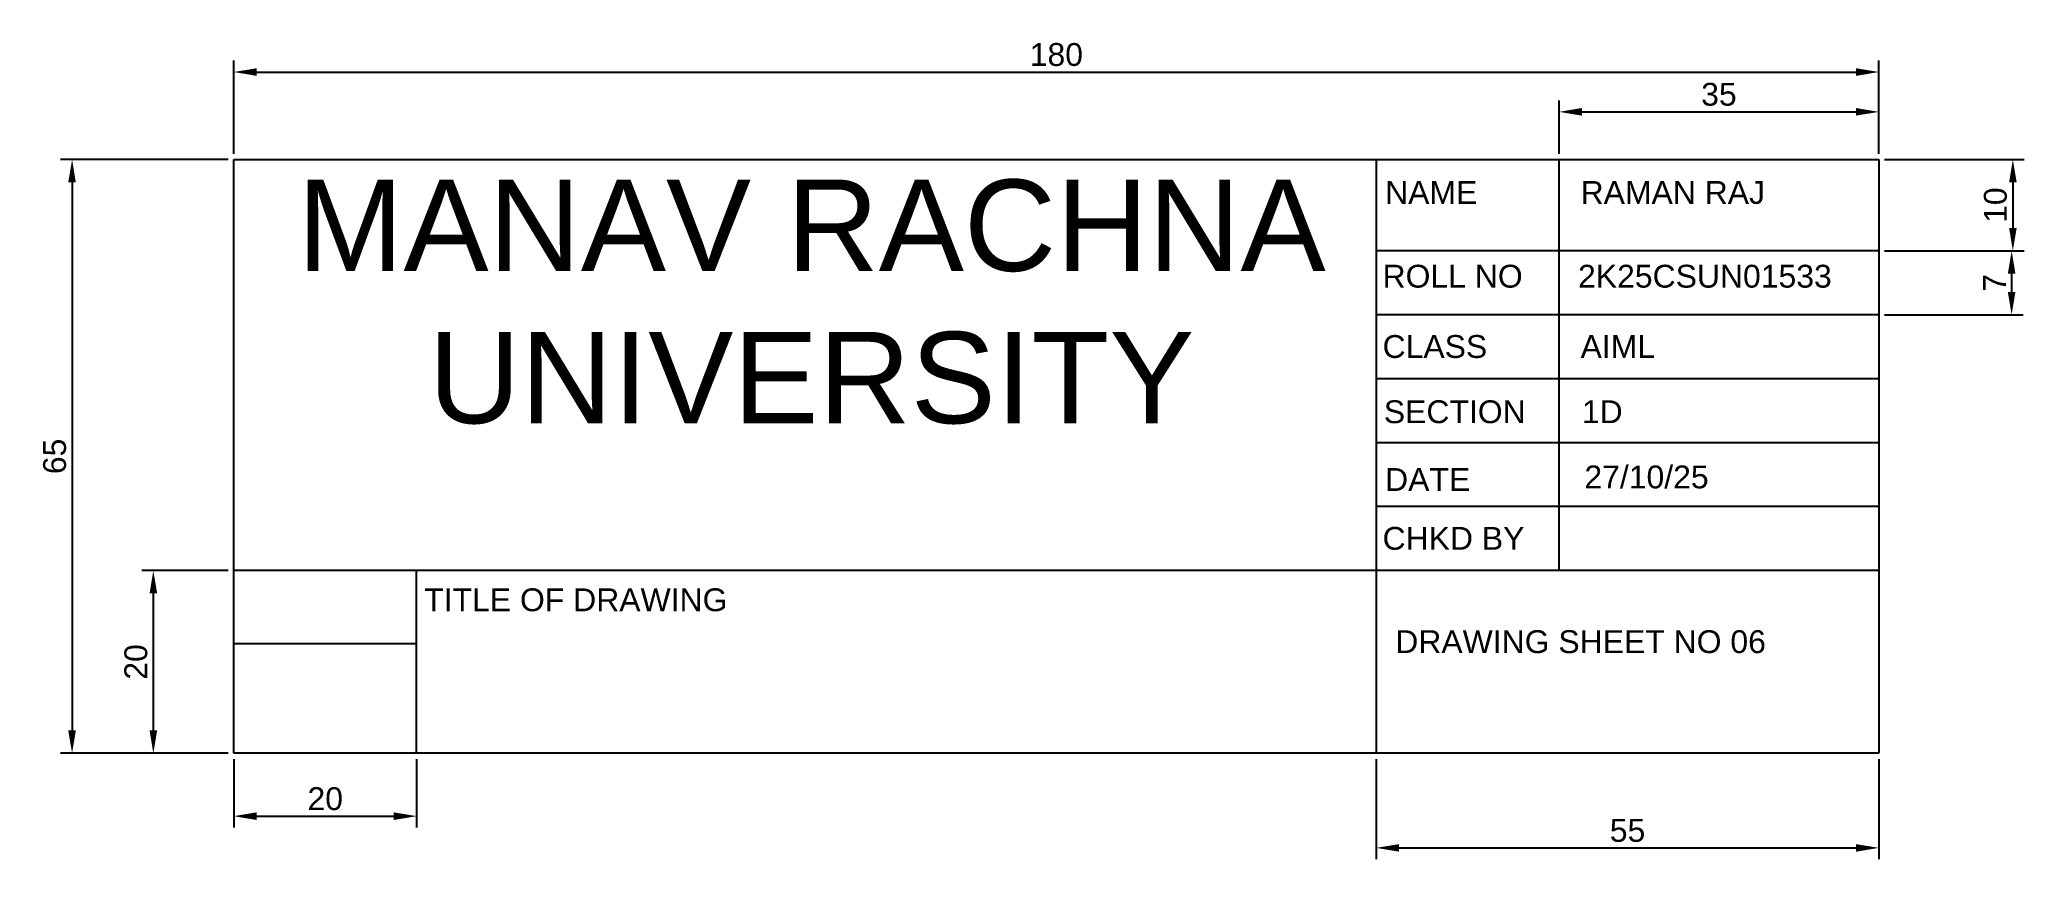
# Model space of a CAD drawing. Header units: millimetres. Extents: x 101 to 318, y -104 to 154.
# Drawn here: x 101.3 to 318.4, y 64.4 to 154.1 of the extents above; entities outside this region: 1.
import ezdxf

# ---------------------------------------------------------------- set-up
doc = ezdxf.new("R2010")
doc.units = ezdxf.units.MM
doc.styles.get("Standard").update_dxf_attribs({"font": 'arial.ttf'})
doc.dimstyles.new('ISO-25', dxfattribs={"dimtxt": 2.5, "dimasz": 2.5, "dimexe": 1.25, "dimexo": 0.625, "dimtad": 1, "dimtxsty": 'Standard', "dimcen": 2.5, "dimadec": 0, "dimazin": 0, "dimtfac": 1, "dimtmove": 0, "dimatfit": 3, "dimfxl": 1, "dimarcsym": 0})

# ---------------------------------------------------------------- blocks, each defined once
blk = doc.blocks.new('*D1')
at = {"color": 0, "lineweight": -2, "transparency": 16777216}
for p, q in [((303.12, 140.96), (318.41, 140.96)), ((317.16, 138.46), (317.16, 133.46)), ((303.12, 130.96), (318.41, 130.96))]:
    blk.add_line(p, q, dxfattribs=at)
at = {"color": 0, "transparency": 16777216}
for points in [[(316.75, 138.46), (317.58, 138.46), (317.16, 140.96)], [(316.75, 133.46), (317.58, 133.46), (317.16, 130.96)]]:
    blk.add_solid(points, dxfattribs=at)
at = {"layer": 'Defpoints', "color": 0, "transparency": 16777216}
for p in [(302.5, 140.96), (302.5, 130.96), (317.16, 130.96)]:
    blk.add_point(p, dxfattribs=at)
at = {"color": 0, "transparency": 16777216, "insert": (315.26, 135.96), "char_height": 2.5, "attachment_point": 5, "rotation": 90}
blk.add_mtext('10', dxfattribs=at)
blk = doc.blocks.new('*D2')
at = {"color": 0, "lineweight": -2, "transparency": 16777216}
for p, q in [((303.12, 130.96), (318.28, 130.96)), ((317.03, 128.46), (317.03, 126.46)), ((303.12, 123.96), (318.28, 123.96))]:
    blk.add_line(p, q, dxfattribs=at)
at = {"color": 0, "transparency": 16777216}
for points in [[(316.61, 128.46), (317.44, 128.46), (317.03, 130.96)], [(316.61, 126.46), (317.44, 126.46), (317.03, 123.96)]]:
    blk.add_solid(points, dxfattribs=at)
at = {"layer": 'Defpoints', "color": 0, "transparency": 16777216}
for p in [(302.5, 130.96), (302.5, 123.96), (317.03, 123.96)]:
    blk.add_point(p, dxfattribs=at)
at = {"color": 0, "transparency": 16777216, "insert": (315.15, 127.46), "char_height": 2.5, "attachment_point": 5, "rotation": 90}
blk.add_mtext('7', dxfattribs=at)
blk = doc.blocks.new('*D3')
at = {"color": 0, "lineweight": -2, "transparency": 16777216}
for p, q in [((122.5, 141.58), (122.5, 151.78)), ((125, 150.53), (300, 150.53)), ((302.5, 141.58), (302.5, 151.78))]:
    blk.add_line(p, q, dxfattribs=at)
at = {"color": 0, "transparency": 16777216}
for points in [[(125, 150.95), (125, 150.11), (122.5, 150.53)], [(300, 150.95), (300, 150.11), (302.5, 150.53)]]:
    blk.add_solid(points, dxfattribs=at)
at = {"layer": 'Defpoints', "color": 0, "transparency": 16777216}
for p in [(302.5, 150.53), (122.5, 140.96), (302.5, 140.96)]:
    blk.add_point(p, dxfattribs=at)
at = {"color": 0, "transparency": 16777216, "insert": (212.5, 152.43), "char_height": 2.5, "attachment_point": 5}
blk.add_mtext('180', dxfattribs=at)
blk = doc.blocks.new('*D4')
at = {"color": 0, "lineweight": -2, "transparency": 16777216}
for p, q in [((121.87, 140.96), (103.55, 140.96)), ((104.8, 138.46), (104.8, 78.46)), ((121.87, 75.96), (103.55, 75.96))]:
    blk.add_line(p, q, dxfattribs=at)
at = {"color": 0, "transparency": 16777216}
for points in [[(104.38, 138.46), (105.21, 138.46), (104.8, 140.96)], [(104.38, 78.46), (105.21, 78.46), (104.8, 75.96)]]:
    blk.add_solid(points, dxfattribs=at)
at = {"layer": 'Defpoints', "color": 0, "transparency": 16777216}
for p in [(122.5, 140.96), (104.8, 75.96), (122.5, 75.96)]:
    blk.add_point(p, dxfattribs=at)
at = {"color": 0, "transparency": 16777216, "insert": (102.9, 108.46), "char_height": 2.5, "attachment_point": 5, "rotation": 90}
blk.add_mtext('65', dxfattribs=at)
blk = doc.blocks.new('*D5')
at = {"color": 0, "lineweight": -2, "transparency": 16777216}
for p, q in [((121.87, 95.96), (112.44, 95.96)), ((113.69, 93.46), (113.69, 78.46)), ((121.87, 75.96), (112.44, 75.96))]:
    blk.add_line(p, q, dxfattribs=at)
at = {"color": 0, "transparency": 16777216}
for points in [[(113.28, 93.46), (114.11, 93.46), (113.69, 95.96)], [(113.28, 78.46), (114.11, 78.46), (113.69, 75.96)]]:
    blk.add_solid(points, dxfattribs=at)
at = {"layer": 'Defpoints', "color": 0, "transparency": 16777216}
for p in [(122.5, 95.96), (113.69, 75.96), (122.5, 75.96)]:
    blk.add_point(p, dxfattribs=at)
at = {"color": 0, "transparency": 16777216, "insert": (111.79, 85.96), "char_height": 2.5, "attachment_point": 5, "rotation": 90}
blk.add_mtext('20', dxfattribs=at)
blk = doc.blocks.new('*D6')
at = {"color": 0, "lineweight": -2, "transparency": 16777216}
for p, q in [((122.5, 75.33), (122.5, 67.83)), ((142.5, 75.33), (142.5, 67.83)), ((125, 69.08), (140, 69.08))]:
    blk.add_line(p, q, dxfattribs=at)
at = {"color": 0, "transparency": 16777216}
for points in [[(125, 69.5), (125, 68.66), (122.5, 69.08)], [(140, 69.5), (140, 68.66), (142.5, 69.08)]]:
    blk.add_solid(points, dxfattribs=at)
at = {"layer": 'Defpoints', "color": 0, "transparency": 16777216}
for p in [(122.5, 75.96), (142.5, 75.96), (142.5, 69.08)]:
    blk.add_point(p, dxfattribs=at)
at = {"color": 0, "transparency": 16777216, "insert": (132.5, 70.98), "char_height": 2.5, "attachment_point": 5}
blk.add_mtext('20', dxfattribs=at)
blk = doc.blocks.new('*D7')
at = {"color": 0, "lineweight": -2, "transparency": 16777216}
for p, q in [((247.5, 75.33), (247.5, 64.36)), ((302.5, 75.33), (302.5, 64.36)), ((250, 65.61), (300, 65.61))]:
    blk.add_line(p, q, dxfattribs=at)
at = {"color": 0, "transparency": 16777216}
for points in [[(250, 66.02), (250, 65.19), (247.5, 65.61)], [(300, 66.02), (300, 65.19), (302.5, 65.61)]]:
    blk.add_solid(points, dxfattribs=at)
at = {"layer": 'Defpoints', "color": 0, "transparency": 16777216}
for p in [(247.5, 75.96), (302.5, 75.96), (302.5, 65.61)]:
    blk.add_point(p, dxfattribs=at)
at = {"color": 0, "transparency": 16777216, "insert": (275, 67.5), "char_height": 2.5, "attachment_point": 5}
blk.add_mtext('55', dxfattribs=at)
blk = doc.blocks.new('*D8')
at = {"color": 0, "lineweight": -2, "transparency": 16777216}
for p, q in [((267.5, 141.58), (267.5, 147.42)), ((270, 146.17), (300, 146.17)), ((302.5, 141.58), (302.5, 147.42))]:
    blk.add_line(p, q, dxfattribs=at)
at = {"color": 0, "transparency": 16777216}
for points in [[(270, 146.59), (270, 145.76), (267.5, 146.17)], [(300, 146.59), (300, 145.76), (302.5, 146.17)]]:
    blk.add_solid(points, dxfattribs=at)
at = {"layer": 'Defpoints', "color": 0, "transparency": 16777216}
for p in [(302.5, 146.17), (267.5, 140.96), (302.5, 140.96)]:
    blk.add_point(p, dxfattribs=at)
at = {"color": 0, "transparency": 16777216, "insert": (285, 148.08), "char_height": 2.5, "attachment_point": 5}
blk.add_mtext('35', dxfattribs=at)

msp = doc.modelspace()

# ---------------------------------------------------------------- linework, layer by layer
for p, q in [((122.499, 140.96), (302.499, 140.96)), ((122.499, 75.96), (122.499, 140.96)), ((247.499, 140.96), (247.499, 75.96)), ((267.499, 140.96), (267.499, 95.96)), ((302.499, 140.96), (302.499, 75.96)), ((302.499, 130.96), (247.499, 130.96)), ((302.499, 123.96), (247.499, 123.96)), ((302.499, 116.96), (247.499, 116.96)), ((302.499, 109.96), (247.499, 109.96)), ((302.499, 102.96), (247.499, 102.96)), ((302.499, 95.96), (122.499, 95.96)), ((142.499, 75.96), (142.499, 95.96)), ((142.499, 87.96), (122.499, 87.96)), ((302.499, 75.96), (122.499, 75.96)), ((302.499, -104.04), (122.499, -104.04))]:
    msp.add_line(p, q)

# ---------------------------------------------------------------- texts
at = {"color": 5, "insert": (126.304, 138.758), "char_height": 10, "attachment_point": 1}
msp.add_mtext_dynamic_manual_height_columns('\\pxqc;MANAV RACHNA UNIVERSITY', width=118.78468, gutter_width=12.5, heights=[0], dxfattribs=at)
at = {"color": 1, "char_height": 2.5, "attachment_point": 1}
for s, width, heights, insert in [('NAME', 20, [0], (248.472, 138.598)), ('ROLL NO', 20, [7.993605777301127e-15], (248.194, 129.432)), ('CLASS', 20, [0], (248.194, 121.737)), ('SECTION', 20, [0], (248.333, 114.598)), ('DATE', 20, [0], (248.472, 107.182)), ('CHKD BY', 20, [0], (248.194, 100.737)), ('TITLE OF DRAWING', 39.17772, [0], (143.333, 94.015)), ('DRAWING SHEET NO 06', 55, [0], (249.584, 89.431))]:
    msp.add_mtext_dynamic_manual_height_columns(s, width=width, gutter_width=12.5, heights=heights, dxfattribs=dict(at, insert=insert))
at = {"char_height": 2.5, "attachment_point": 1}
for s, heights, insert in [('RAMAN RAJ', [0], (269.862, 138.598)), ('2K25CSUN01533', [3.122], (269.584, 129.432)), ('AIML ', [0], (269.862, 121.737)), ('1D', [0], (270.001, 114.598)), ('27/10/25', [0], (270.279, 107.46))]:
    msp.add_mtext_dynamic_manual_height_columns(s, width=35, gutter_width=12.5, heights=heights, dxfattribs=dict(at, insert=insert))

# ---------------------------------------------------------------- dimensions: what is measured, and where the dimension line sits
for base, p1, p2, picture, middle in [((302.499, 150.53), (122.499, 140.96), (302.499, 140.96), '*D3', (212.499, 152.431)), ((302.499, 146.173), (267.499, 140.96), (302.499, 140.96), '*D8', (284.999, 148.076)), ((142.499, 69.079), (122.499, 75.96), (142.499, 75.96), '*D6', (132.499, 70.98)), ((302.499, 65.606), (247.499, 75.96), (302.499, 75.96), '*D7', (274.999, 67.503))]:
    dim = msp.add_linear_dim(base=base, p1=p1, p2=p2, dimstyle='ISO-25')
    dim.commit()
    dim.dimension.update_dxf_attribs({"geometry": picture, "text_midpoint": middle})
for base, p1, p2, picture, middle in [((104.797, 75.96), (122.499, 140.96), (122.499, 75.96), '*D4', (102.896, 108.46)), ((317.164, 130.96), (302.499, 140.96), (302.499, 130.96), '*D1', (315.262, 135.96)), ((317.025, 123.96), (302.499, 130.96), (302.499, 123.96), '*D2', (315.15, 127.46)), ((113.695, 75.96), (122.499, 95.96), (122.499, 75.96), '*D5', (111.793, 85.96))]:
    dim = msp.add_linear_dim(base=base, p1=p1, p2=p2, angle=90, dimstyle='ISO-25')
    dim.commit()
    dim.dimension.update_dxf_attribs({"geometry": picture, "text_midpoint": middle})

doc.saveas('drawing.dxf')
